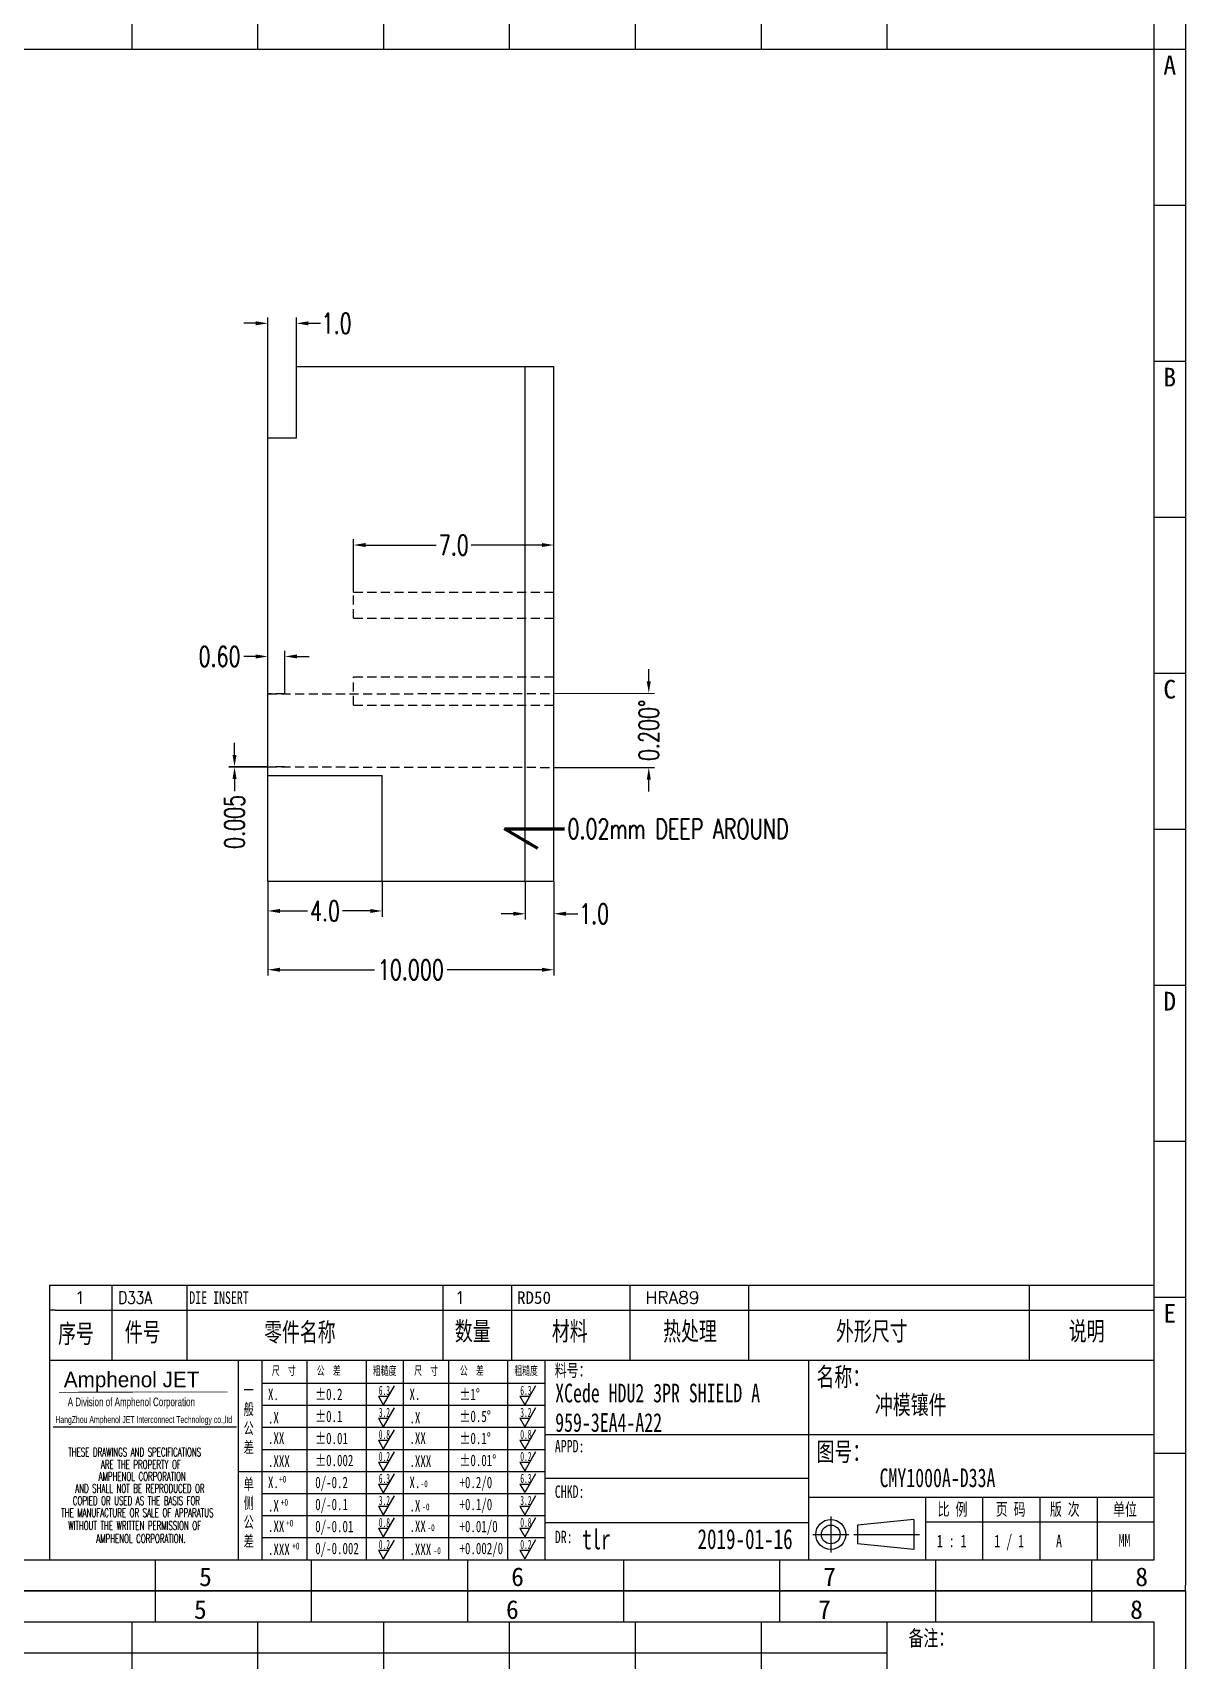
# Model space of a CAD drawing. Header units: millimetres. Extents: x -2852 to 5627, y -2271 to 1849.
# Drawn here: x -1172.9 to -1132.6, y -248 to -191.1 of the extents above; entities that cross this region are included whole.
import ezdxf
from ezdxf.enums import TextEntityAlignment as Align

# ---------------------------------------------------------------- set-up
doc = ezdxf.new("R2010")
doc.units = ezdxf.units.MM
doc.header["$PDSIZE"] = 3
doc.linetypes.add('DASHED2', pattern=[9.525, 6.35, -3.175])
for name, color, linetype in [('1', 7, 'Continuous'), ('11', 4, 'DASHED2'), ('41', 1, 'Continuous')]:
    doc.layers.add(name, color=color, linetype=linetype)
doc.styles.add('CH', font='仿宋_GB2312_0.ttf')
doc.styles.add('jet02', font='simplex.shx', dxfattribs={"width": 0.7})
doc.styles.add('SIMPLEX', font='SIMPLEX')
doc.styles.get("Standard").update_dxf_attribs({"font": '仿宋_GB2312_0.ttf', "width": 0.7})
doc.styles.add('TEXTSTYLE_1', font='TRIUMB.TTF')
doc.styles.add('TEXTSTYLE_2', font='TRIUM.TTF')
doc.styles.add('tk', font='', dxfattribs={"width": 0.7})
doc.styles.add('tk 2', font='仿宋_GB2312_0.ttf', dxfattribs={"width": 0.65})
doc.styles.add('tk 4', font='simplex.shx', dxfattribs={"width": 0.65, "bigfont": 'bigfont.shx'})
doc.styles.get('tk').set_extended_font_data('NSimSun')
doc.dimstyles.new('jet02', dxfattribs={"dimtxt": 3.5, "dimasz": 2.1, "dimexe": 1, "dimexo": 0, "dimgap": 0.5, "dimtad": 0, "dimtoh": 1, "dimdec": 3, "dimzin": 9, "dimdsep": 46, "dimtxsty": 'jet02', "dimcen": 0, "dimclrt": 256, "dimazin": 2, "dimtfac": 1, "dimtdec": 3, "dimtofl": 0, "dimtmove": 0, "dimatfit": 1, "dimfxl": 0, "dimarcsym": 0})

# ---------------------------------------------------------------- blocks, each defined once
blk = doc.blocks.new('A3-N')
at = {"layer": '1', "color": 1}
for p, q in [((0, 296.73), (420, 296.73)), ((240, 291.27), (240, 296.73)), ((267.27, 291.27), (267.27, 296.73)), ((294.55, 291.27), (294.55, 296.73)), ((321.82, 291.27), (321.82, 296.73)), ((349.09, 291.27), (349.09, 296.73)), ((376.36, 291.27), (376.36, 296.73)), ((403.64, 291.27), (403.64, 296.73)), ((420, 296.73), (420, 1)), ((420, 269.45), (414.55, 269.45)), ((420, 242.18), (414.55, 242.18)), ((420, 214.91), (414.55, 214.91)), ((420, 187.64), (414.55, 187.64)), ((420, 160.36), (414.55, 160.36)), ((420, 133.09), (414.55, 133.09)), ((420, 105.82), (414.55, 105.82)), ((420, 78.55), (414.55, 78.55)), ((420, 51.27), (414.55, 51.27)), ((222.45, 49.09), (221.45, 49.09)), ((221.45, 49.09), (221.45, 40.36)), ((222.45, 49.09), (414.55, 49.09)), ((232.36, 49.09), (232.36, 40.36)), ((245.45, 49.09), (245.45, 40.36)), ((290.18, 49.09), (290.18, 40.36)), ((302.18, 49.09), (302.18, 40.36)), ((322.91, 49.09), (322.91, 40.36)), ((343.64, 49.09), (343.64, 40.36)), ((392.73, 40.36), (392.73, 49.09)), ((258.55, 40.36), (258.55, 5.44)), ((266.45, 40.36), (266.45, 5.44)), ((276.78, 40.36), (276.78, 5.45)), ((291.18, 40.36), (291.18, 5.45)), ((301.51, 40.37), (301.51, 5.46)), ((308.01, 40.36), (308.01, 5.45)), ((354.09, 40.36), (354.09, 5.45)), ((308.01, 32.39), (258.55, 32.39)), ((308.01, 28.54), (258.55, 28.54)), ((414.55, 27.27), (308.01, 27.27)), ((308.01, 24.69), (258.55, 24.69)), ((420, 24), (414.55, 24)), ((354.09, 19.63), (308.01, 19.63)), ((308.01, 16.99), (258.55, 16.99)), ((414.55, 16.36), (354.09, 16.36)), ((374.55, 16.36), (374.55, 5.45)), ((384.55, 16.36), (384.55, 5.45)), ((394.55, 16.36), (394.55, 5.45)), ((404.55, 16.36), (404.55, 5.45)), ((308.01, 13.14), (258.55, 13.14)), ((308.01, 11.99), (354.09, 11.99)), ((372.51, 12.49), (362.69, 11.5)), ((362.69, 11.5), (362.69, 8.23)), ((372.51, 12.49), (372.51, 7.25)), ((414.55, 12), (374.55, 12)), ((308.01, 9.29), (258.55, 9.29)), ((372.51, 7.25), (362.69, 8.23)), ((240, 0), (240, 5.45)), ((267.27, 0), (267.27, 5.45)), ((294.55, 0), (294.55, 5.45)), ((321.82, 0), (321.82, 5.45)), ((349.09, 0), (349.09, 5.45)), ((376.36, 0), (376.36, 5.45)), ((403.64, 0), (403.64, 5.45)), ((420, 0), (1, 0)), ((420, 0), (420, 1))]:
    blk.add_line(p, q, dxfattribs=at)
at = {"layer": '1'}
for p, q in [((414.55, 278.18), (414.55, 284.73)), ((221.45, 40.36), (221.45, 5.45)), ((221.45, 40.36), (414.55, 40.36)), ((221.45, 40.36), (414.55, 40.36)), ((254.41, 40.36), (254.41, 5.45)), ((283.28, 40.36), (283.28, 5.45)), ((308.01, 36.24), (258.55, 36.24)), ((222.08, 28.67), (254.12, 28.67)), ((308.01, 20.84), (254.41, 20.84))]:
    blk.add_line(p, q, dxfattribs=at)
at = {"layer": '1', "color": 1, "ltscale": 0.05}
for p, q in [((281.68, 35.84), (279.79, 32.56)), ((306.41, 35.84), (304.52, 32.56)), ((278.93, 34.04), (279.79, 32.56)), ((278.93, 34.04), (280.65, 34.04)), ((281.68, 31.99), (279.79, 28.71)), ((303.66, 34.05), (304.52, 32.56)), ((303.66, 34.05), (305.38, 34.05)), ((306.41, 31.99), (304.52, 28.71)), ((278.93, 30.19), (279.79, 28.71)), ((278.93, 30.19), (280.65, 30.19)), ((303.66, 30.2), (305.38, 30.2)), ((303.66, 30.2), (304.52, 28.71)), ((278.93, 26.34), (279.79, 24.86)), ((278.93, 26.34), (280.65, 26.34)), ((281.68, 28.14), (279.79, 24.86)), ((303.66, 26.35), (304.52, 24.86)), ((303.66, 26.35), (305.38, 26.35)), ((306.41, 28.14), (304.52, 24.86)), ((281.68, 24.29), (279.79, 21.01)), ((306.41, 24.29), (304.52, 21.01)), ((278.93, 22.49), (280.65, 22.49)), ((278.93, 22.49), (279.79, 21.01)), ((281.68, 20.45), (279.79, 17.17)), ((303.66, 22.5), (305.38, 22.5)), ((303.66, 22.5), (304.52, 21.01)), ((306.41, 20.46), (304.52, 17.18)), ((278.93, 18.66), (279.79, 17.17)), ((278.93, 18.66), (280.65, 18.66)), ((303.66, 18.66), (304.52, 17.18)), ((303.66, 18.66), (305.38, 18.66)), ((278.93, 14.81), (280.65, 14.81)), ((278.93, 14.81), (279.79, 13.32)), ((281.68, 16.6), (279.79, 13.32)), ((303.66, 14.81), (305.38, 14.81)), ((303.66, 14.81), (304.52, 13.33)), ((306.41, 16.61), (304.52, 13.33)), ((281.68, 12.75), (279.79, 9.47)), ((306.41, 12.76), (304.52, 9.48)), ((278.93, 10.96), (279.79, 9.47)), ((278.93, 10.96), (280.65, 10.96)), ((281.68, 8.9), (279.79, 5.62)), ((303.66, 10.96), (304.52, 9.48)), ((303.66, 10.96), (305.38, 10.96)), ((306.41, 8.91), (304.52, 5.63)), ((278.93, 7.11), (279.79, 5.62)), ((278.93, 7.11), (280.65, 7.11)), ((303.66, 7.11), (305.38, 7.11)), ((303.66, 7.11), (304.52, 5.63))]:
    blk.add_line(p, q, dxfattribs=at)
at = {"layer": '1', "color": 1, "ltscale": 0.1}
for p, q in [((358.01, 13.02), (358.01, 6.71)), ((354.86, 9.87), (361.17, 9.87)), ((362.03, 9.87), (373.54, 9.87))]:
    blk.add_line(p, q, dxfattribs=at)
at = {"layer": '1'}
blk.add_lwpolyline([(221.45, 5.45), (414.55, 5.45), (414.55, 291.27), (5.45, 291.27), (5.45, 5.45), (414.55, 5.45)], dxfattribs=at)
at = {"layer": '1', "color": 7, "linetype": 'Continuous', "const_width": 0.123}
blk.add_lwpolyline([(223.11, 34.74), (252.6, 34.76)], dxfattribs=at)
at = {"layer": '1', "color": 1}
for radius in [2.62, 1.64]:
    blk.add_circle((358.01, 9.87), radius, dxfattribs=at)
at = {"layer": '41'}
for p, q in [((235.82, 291.27), (235.82, 269.45)), ((257.82, 291.27), (257.82, 269.45)), ((279.82, 291.27), (279.82, 269.45)), ((301.82, 291.27), (301.82, 269.45)), ((323.82, 291.27), (323.82, 269.45)), ((345.82, 291.27), (345.82, 269.45)), ((367.82, 291.27), (367.82, 269.45)), ((367.82, 285.82), (5.45, 285.82)), ((414.55, 269.45), (5.45, 269.45))]:
    blk.add_line(p, q, dxfattribs=at)
at = {"layer": '1', "color": 1}
for s, p in [('5', (247.82, 295.11)), ('6', (302.36, 295.11)), ('7', (356.91, 295.11)), ('8', (411.45, 295.11)), ('5', (248.72, 4.11)), ('6', (303.26, 4.11)), ('7', (357.81, 4.11)), ('8', (412.35, 4.11))]:
    blk.add_text(s, height=3.27, dxfattribs=at).set_placement(p, align=Align.TOP_CENTER)
at = {"layer": '1', "style": 'tk', "width": 0.7}
blk.add_text('备注：', height=2.727, dxfattribs=at).set_placement((375.51, 288.55), align=Align.MIDDLE)
at = {"layer": '1', "color": 1}
for s, p in [('A', (418.37, 268.36)), ('B', (418.37, 213.82)), ('C', (418.37, 159.27)), ('D', (418.37, 104.73)), ('E', (418.37, 50.18))]:
    blk.add_text(s, height=3.27, dxfattribs=at).set_placement(p, align=Align.TOP_RIGHT)
at = {"layer": '1', "color": 1, "style": 'tk 2', "width": 0.7}
for s, height, p in [('序号', 3.273, (222.96, 43.34)), ('件号', 3.273, (234.62, 43.61)), ('零件名称', 3.273, (258.97, 43.61)), ('数量', 3.273, (292.3, 43.78)), ('材料', 3.273, (309.27, 43.78)), ('热处理', 3.273, (328.71, 43.78)), ('外形尺寸', 3.273, (358.94, 43.78)), ('说明', 3.273, (399.61, 43.78)), ('料号：', 2.182, (309.77, 37.46)), ('名称：', 3.273, (355.52, 35.79)), ('图号：', 3.273, (355.52, 22.7)), ('比 例', 2.182, (376.69, 13.18)), ('页 码', 2.182, (386.85, 13.18)), ('版 次', 2.182, (396.31, 13.18)), ('单位', 2.182, (407.35, 13.18))]:
    blk.add_text(s, height=height, dxfattribs=at).set_placement(p)
at = {"layer": '1', "color": 7, "linetype": 'Continuous', "style": 'TEXTSTYLE_1'}
blk.add_text('Amphenol JET', height=2.7, dxfattribs=at).set_placement((223.96, 35.61))
at = {"layer": '1', "color": 1, "style": 'tk 2', "width": 0.7}
for s, p in [('X.', (259.64, 34.37)), ('%%P0.2', (267.9, 34.37)), ('X.', (284.37, 34.37)), ('%%P1%%D', (293.12, 34.37)), ('%%P0.1', (267.9, 30.52)), ('%%P0.5%%D', (293.12, 30.52)), ('.X', (259.64, 30.28)), ('.X', (284.37, 30.28)), ('.XX', (259.64, 26.71)), ('%%P0.01', (267.9, 26.67)), ('.XX', (284.37, 26.71)), ('%%P0.1%%D', (293.12, 26.67)), ('.XXX', (259.64, 22.68)), ('%%P0.002', (267.9, 22.82)), ('.XXX', (284.37, 22.68)), ('%%P0.01%%D', (293.12, 22.82)), ('X.', (259.64, 18.97)), ('0/-0.2', (267.9, 18.97)), ('X.', (284.37, 18.97)), ('+0.2/0', (293.12, 18.97)), ('.X', (259.64, 14.88)), ('0/-0.1', (267.9, 15.12)), ('.X', (284.37, 14.88)), ('+0.1/0', (293.12, 15.12)), ('.XX', (259.64, 11.31)), ('0/-0.01', (267.9, 11.27)), ('.XX', (284.37, 11.31)), ('+0.01/0', (293.12, 11.27)), ('0/-0.002', (267.9, 7.42)), ('+0.002/0', (293.12, 7.42)), ('.XXX', (259.64, 7.28)), ('.XXX', (284.37, 7.28))]:
    blk.add_text(s, height=2, dxfattribs=at).set_placement(p, align=Align.MIDDLE_LEFT)
at = {"layer": '1', "color": 1, "ltscale": 0.05, "style": 'tk 2', "width": 0.5}
for s, p in [('6.3', (279.01, 34.26)), ('6.3', (303.74, 34.27)), ('3.2', (279.01, 30.41)), ('3.2', (303.74, 30.42)), ('0.8', (279.01, 26.56)), ('0.8', (303.74, 26.57)), ('0.2', (279.01, 22.71)), ('0.2', (303.74, 22.72)), ('6.3', (279.01, 18.87)), ('6.3', (303.74, 18.88)), ('3.2', (279.01, 15.02)), ('3.2', (303.74, 15.03)), ('0.8', (279.01, 11.17)), ('0.8', (303.74, 11.18)), ('0.2', (279.01, 7.32)), ('0.2', (303.74, 7.33))]:
    blk.add_text(s, height=1.6, dxfattribs=at).set_placement(p)
at = {"layer": '1', "color": 7, "linetype": 'Continuous'}
for s, height, style, width, p in [('A Division of Amphenol Corporation', 1.5, 'TEXTSTYLE_2', 0.7, (224.64, 32.29)), ('HangZhou Amphenol JET Interconnect Technology co.,ltd ', 1.2, 'TEXTSTYLE_2', 0.6, (222.47, 29.36)), ('THESE DRAWINGS AND SPECIFICATIONS', 1.5, 'tk 4', 0.6, (224.73, 23.52)), ('ARE THE PROPERTY OF', 1.5, 'tk 4', 0.6, (230.45, 21.35)), ('AMPHENOL CORPORATION', 1.5, 'tk 4', 0.6, (230.04, 19.27)), ('AND SHALL NOT BE REPRODUCED OR', 1.5, 'tk 4', 0.6, (225.95, 17.17)), ('THE MANUFACTURE OR SALE OF APPARATUS', 1.5, 'tk 4', 0.6, (223.5, 12.92)), ('COPIED OR USED AS THE BASIS FOR', 1.5, 'tk 4', 0.6, (225.54, 15.02)), ('WITHOUT THE WRITTEN PERMISSION OF', 1.5, 'tk 4', 0.6, (224.73, 10.67)), ('AMPHENOL CORPORATION.', 1.5, 'tk 4', 0.6, (229.63, 8.4))]:
    blk.add_text(s, height=height, dxfattribs=dict(at, style=style, width=width)).set_placement(p)
at = {"layer": '1', "style": 'tk 2', "width": 0.7}
for s, p in [('APPD:', (309.77, 24.21)), ('CHKD:', (309.77, 16.27)), ('DR:', (309.77, 8.35))]:
    blk.add_text(s, height=2.182, dxfattribs=at).set_placement(p)
at = {"layer": '1', "color": 7, "style": 'tk 2', "width": 0.7}
blk.add_text('MM', height=2.182, dxfattribs=at).set_placement((408.31, 7.75))
at = {"layer": '1', "color": 1, "ltscale": 0.05, "char_height": 1.5, "width": 6.3627, "attachment_point": 1, "style": 'tk 2'}
for s, insert in [('尺  寸', (260.31, 39.25)), ('公  差', (268.17, 39.25)), ('粗糙度', (277.98, 39.25)), ('尺  寸', (285.2, 39.25)), ('公  差', (293.18, 39.25)), ('粗糙度', (302.71, 39.26))]:
    blk.add_mtext(s, dxfattribs=dict(at, insert=insert))
at = {"layer": '1', "ltscale": 0.05, "char_height": 2, "width": 2.5195, "attachment_point": 1, "style": 'tk 2'}
for s, insert in [('一般公差', (255.39, 36.11)), ('单侧公差', (255.39, 19.71))]:
    blk.add_mtext(s, dxfattribs=dict(at, insert=insert))
at = {"layer": '1', "color": 1, "ltscale": 0.05, "char_height": 1.2, "width": 5.1396, "attachment_point": 1, "line_spacing_factor": 0.8, "style": 'tk 2'}
for s, insert in [('+0', (261.58, 20.13)), ('-0', (286.31, 19.33)), ('+0', (261.88, 16.09)), ('-0', (286.61, 15.29)), ('+0', (262.79, 12.45)), ('-0', (287.51, 11.65)), ('+0', (263.87, 8.44)), ('-0', (288.59, 7.64))]:
    blk.add_mtext(s, dxfattribs=dict(at, insert=insert))
at = {"layer": '1', "style": 'tk 2', "width": 0.7}
for tag, p in [('PATR-NO1', (309.84, 32.96)), ('TITLE', (365.74, 30.9)), ('PATR-NO2', (309.84, 27.81)), ('DWG-NO:', (366.54, 18.14))]:
    blk.add_attdef(tag, p, '', height=3.27, dxfattribs=at)
at = {"layer": '1', "color": 1, "style": 'tk 2', "width": 0.7}
for tag, p in [('DRAW', (314.55, 7.27)), ('DATE', (334.72, 7.32))]:
    blk.add_attdef(tag, p, '', height=3.49, dxfattribs=at)
at = {"layer": '1', "style": 'tk 2', "width": 0.7}
for tag, p in [('SCALE', (376.55, 8.73)), ('SHEET', (386.6, 8.72)), ('REV', (397.38, 8.73))]:
    blk.add_attdef(tag, text='', height=2.18, dxfattribs=at).set_placement(p, align=Align.MIDDLE_LEFT)
blk = doc.blocks.new('FB3')
at = {"layer": '1', "color": 1}
for p, q in [((0, 4.36), (193.09, 4.36)), ((0, 4.36), (0, 0)), ((10.91, 4.36), (10.91, 0)), ((24, 4.36), (24, 0)), ((68.73, 4.36), (68.73, 0)), ((80.73, 4.36), (80.73, 0)), ((101.45, 4.36), (101.45, 0)), ((122.18, 4.36), (122.18, 0)), ((171.27, 0), (171.27, 4.36))]:
    blk.add_line(p, q, dxfattribs=at)
at = {"layer": '1'}
for tag, style, p in [('ITEM', 'SIMPLEX', (4.36, 2.18)), ('PARTNO', 'SIMPLEX', (12, 2.18)), ('QTY', 'SIMPLEX', (74.18, 2.18)), ('MATL', 'CH', (81.72, 2.18)), ('FINISH', 'SIMPLEX', (104.17, 2.18)), ('SPEC', 'SIMPLEX', (130.91, 2.18)), ('REMARK', 'SIMPLEX', (174.06, 2.18))]:
    blk.add_attdef(tag, text='', height=2.18, dxfattribs=dict(at, style=style)).set_placement(p, align=Align.MIDDLE_LEFT)
at = {"layer": '1', "style": 'tk', "width": 0.7}
blk.add_attdef('DIE', text='', height=2.18, dxfattribs=at).set_placement((24.43, 2.18), align=Align.MIDDLE_LEFT)
blk = doc.blocks.new('*D2050')
at = {"layer": '41', "ltscale": 0.05}
for p, q in [((-246.489, -2663.109), (-246.489, -2661.266)), ((-239.489, -2663.109), (-239.489, -2661.266)), ((-246.069, -2661.466), (-243.603, -2661.466)), ((-239.909, -2661.466), (-242.376, -2661.466))]:
    blk.add_line(p, q, dxfattribs=at)
for points in [[(-246.069, -2661.396), (-246.069, -2661.536), (-246.489, -2661.466)], [(-239.909, -2661.396), (-239.909, -2661.536), (-239.489, -2661.466)]]:
    blk.add_solid(points, dxfattribs=at)
at = {"layer": 'Defpoints', "color": 0, "ltscale": 0.05}
for p in [(-246.489, -2661.466), (-246.489, -2663.109), (-239.489, -2663.109)]:
    blk.add_point(p, dxfattribs=at)
at = {"layer": '41', "ltscale": 0.05, "insert": (-242.989, -2661.466), "char_height": 0.7, "attachment_point": 5, "style": 'jet02'}
blk.add_mtext('7.0', dxfattribs=at)
blk = doc.blocks.new('*D2051')
at = {"layer": '41', "ltscale": 0.05}
for p, q in [((-249.489, -2673.222), (-249.489, -2674.46)), ((-245.489, -2673.222), (-245.489, -2674.46)), ((-249.069, -2674.26), (-248.103, -2674.26)), ((-245.909, -2674.26), (-246.876, -2674.26))]:
    blk.add_line(p, q, dxfattribs=at)
for points in [[(-249.069, -2674.19), (-249.069, -2674.33), (-249.489, -2674.26)], [(-245.909, -2674.19), (-245.909, -2674.33), (-245.489, -2674.26)]]:
    blk.add_solid(points, dxfattribs=at)
at = {"layer": 'Defpoints', "color": 0, "ltscale": 0.05}
for p in [(-249.489, -2673.222), (-245.489, -2673.222), (-245.489, -2674.26)]:
    blk.add_point(p, dxfattribs=at)
at = {"layer": '41', "ltscale": 0.05, "insert": (-247.489, -2674.26), "char_height": 0.7, "attachment_point": 5, "style": 'jet02'}
blk.add_mtext('4.0', dxfattribs=at)
blk = doc.blocks.new('*D2052')
at = {"layer": '41', "ltscale": 0.05}
for p, q in [((-249.489, -2673.222), (-249.489, -2676.516)), ((-239.489, -2673.222), (-239.489, -2676.516)), ((-249.069, -2676.316), (-245.756, -2676.316)), ((-239.909, -2676.316), (-243.223, -2676.316))]:
    blk.add_line(p, q, dxfattribs=at)
for points in [[(-249.069, -2676.246), (-249.069, -2676.386), (-249.489, -2676.316)], [(-239.909, -2676.246), (-239.909, -2676.386), (-239.489, -2676.316)]]:
    blk.add_solid(points, dxfattribs=at)
at = {"layer": 'Defpoints', "color": 0, "ltscale": 0.05}
for p in [(-249.489, -2673.222), (-239.489, -2673.222), (-239.489, -2676.316)]:
    blk.add_point(p, dxfattribs=at)
at = {"layer": '41', "ltscale": 0.05, "insert": (-244.489, -2676.316), "char_height": 0.7, "attachment_point": 5, "style": 'jet02'}
blk.add_mtext('10.000', dxfattribs=at)
blk = doc.blocks.new('*D2053')
at = {"layer": '41', "ltscale": 0.05}
for p, q in [((-240.489, -2673.222), (-240.489, -2674.558)), ((-239.489, -2673.222), (-239.489, -2674.558)), ((-240.909, -2674.358), (-241.329, -2674.358)), ((-239.069, -2674.358), (-238.649, -2674.358))]:
    blk.add_line(p, q, dxfattribs=at)
for points in [[(-240.909, -2674.288), (-240.909, -2674.428), (-240.489, -2674.358)], [(-239.069, -2674.288), (-239.069, -2674.428), (-239.489, -2674.358)]]:
    blk.add_solid(points, dxfattribs=at)
at = {"layer": 'Defpoints', "color": 0, "ltscale": 0.05}
for p in [(-240.489, -2673.222), (-239.489, -2673.222), (-239.489, -2674.358)]:
    blk.add_point(p, dxfattribs=at)
at = {"layer": '41', "ltscale": 0.05, "insert": (-238.083, -2674.358), "char_height": 0.7, "attachment_point": 5, "style": 'jet02'}
blk.add_mtext('1.0', dxfattribs=at)
blk = doc.blocks.new('*D2054')
at = {"layer": '41', "ltscale": 0.05}
for p, q in [((-249.909, -2653.715), (-250.329, -2653.715)), ((-249.489, -2657.722), (-249.489, -2653.515)), ((-248.489, -2655.222), (-248.489, -2653.515)), ((-248.069, -2653.715), (-247.649, -2653.715))]:
    blk.add_line(p, q, dxfattribs=at)
for points in [[(-249.909, -2653.645), (-249.909, -2653.785), (-249.489, -2653.715)], [(-248.069, -2653.645), (-248.069, -2653.785), (-248.489, -2653.715)]]:
    blk.add_solid(points, dxfattribs=at)
at = {"layer": 'Defpoints', "color": 0, "ltscale": 0.05}
for p in [(-248.489, -2653.715), (-248.489, -2655.222), (-249.489, -2657.722)]:
    blk.add_point(p, dxfattribs=at)
at = {"layer": '41', "ltscale": 0.05, "insert": (-247.083, -2653.715), "char_height": 0.7, "attachment_point": 5, "style": 'jet02'}
blk.add_mtext('1.0', dxfattribs=at)
blk = doc.blocks.new('*D2055')
at = {"layer": '41', "ltscale": 0.05}
for p, q in [((-239.489, -2666.654), (-235.971, -2666.648)), ((-239.489, -2669.239), (-235.971, -2669.245))]:
    blk.add_line(p, q, dxfattribs=at)
for start, end in [(0.132351, 0.164703), (359.835297, 359.867649)]:
    blk.add_arc((-980.01, -2667.947), 743.84, start, end, dxfattribs=at)
for points in [[(-236.102, -2666.228), (-236.242, -2666.229), (-236.171, -2666.649)], [(-236.242, -2669.665), (-236.102, -2669.665), (-236.171, -2669.245)]]:
    blk.add_solid(points, dxfattribs=at)
at = {"layer": 'Defpoints', "color": 0, "ltscale": 0.05}
for p in [(-249.489, -2666.672), (-239.489, -2666.654), (-236.17, -2668.38), (-249.489, -2669.222), (-239.489, -2669.239)]:
    blk.add_point(p, dxfattribs=at)
at = {"layer": '41', "ltscale": 0.05, "insert": (-236.17, -2667.947), "char_height": 0.7, "attachment_point": 5, "rotation": 90, "style": 'jet02'}
blk.add_mtext('0.200°', dxfattribs=at)
blk = doc.blocks.new('*D2056')
at = {"layer": '41', "ltscale": 0.05}
for p, q in [((-249.489, -2666.667), (-249.489, -2665.162)), ((-248.889, -2666.671), (-248.889, -2665.162)), ((-249.909, -2665.362), (-250.329, -2665.362)), ((-248.469, -2665.362), (-248.049, -2665.362))]:
    blk.add_line(p, q, dxfattribs=at)
for points in [[(-249.909, -2665.292), (-249.909, -2665.432), (-249.489, -2665.362)], [(-248.469, -2665.292), (-248.469, -2665.432), (-248.889, -2665.362)]]:
    blk.add_solid(points, dxfattribs=at)
at = {"layer": 'Defpoints', "color": 0, "ltscale": 0.05}
for p in [(-249.489, -2665.362), (-249.489, -2666.667), (-248.889, -2666.671)]:
    blk.add_point(p, dxfattribs=at)
at = {"layer": '41', "ltscale": 0.05, "insert": (-251.176, -2665.362), "char_height": 0.7, "attachment_point": 5, "style": 'jet02'}
blk.add_mtext('0.60', dxfattribs=at)
blk = doc.blocks.new('*D2057')
at = {"layer": '41', "ltscale": 0.05}
for p, q in [((-250.653, -2668.802), (-250.653, -2668.382)), ((-249.489, -2669.222), (-250.853, -2669.222)), ((-249.489, -2669.227), (-250.853, -2669.227)), ((-250.653, -2669.647), (-250.653, -2670.067))]:
    blk.add_line(p, q, dxfattribs=at)
for points in [[(-250.723, -2668.802), (-250.583, -2668.802), (-250.653, -2669.222)], [(-250.723, -2669.647), (-250.583, -2669.647), (-250.653, -2669.227)]]:
    blk.add_solid(points, dxfattribs=at)
at = {"layer": 'Defpoints', "color": 0, "ltscale": 0.05}
for p in [(-250.653, -2669.227), (-249.489, -2669.222), (-249.489, -2669.227)]:
    blk.add_point(p, dxfattribs=at)
at = {"layer": '41', "ltscale": 0.05, "insert": (-250.653, -2671.147), "char_height": 0.7, "attachment_point": 5, "rotation": 90, "style": 'jet02'}
blk.add_mtext('0.005', dxfattribs=at)

msp = doc.modelspace()

# ---------------------------------------------------------------- linework, layer by layer
at = {"layer": '1', "ltscale": 0.05}
for p, q in [((-1163.697, -202.792), (-1154.697, -202.792)), ((-1163.697, -205.292), (-1163.697, -202.792)), ((-1154.697, -220.792), (-1154.697, -202.792)), ((-1164.697, -220.792), (-1164.697, -205.292)), ((-1164.697, -205.292), (-1163.697, -205.292)), ((-1164.697, -217.092), (-1160.697, -217.092)), ((-1160.697, -220.792), (-1160.697, -217.092)), ((-1164.697, -220.792), (-1154.697, -220.792))]:
    msp.add_line(p, q, dxfattribs=at)
at = {"layer": '1', "color": 3, "ltscale": 0.05}
msp.add_line((-1155.697, -220.792), (-1155.697, -202.792), dxfattribs=at)
at = {"layer": '11', "ltscale": 0.05}
for p, q in [((-1161.697, -210.679), (-1154.697, -210.679)), ((-1161.697, -211.5946), (-1161.697, -210.679)), ((-1161.697, -211.5946), (-1154.697, -211.5946)), ((-1161.697, -213.642), (-1154.697, -213.642)), ((-1161.697, -214.6319), (-1161.697, -213.642)), ((-1164.697, -214.242), (-1154.697, -214.2246)), ((-1161.697, -214.6319), (-1154.697, -214.6319)), ((-1164.697, -216.792), (-1154.697, -216.8095))]:
    msp.add_line(p, q, dxfattribs=at)
at = {"layer": '11', "color": 3, "ltscale": 0.05}
for p, q in [((-1164.097, -214.241), (-1164.697, -214.237)), ((-1164.097, -216.7931), (-1164.697, -216.797))]:
    msp.add_line(p, q, dxfattribs=at)

# ---------------------------------------------------------------- block references
at = {"layer": '1', "ltscale": 0.05, "xscale": 0.2000000000000455, "yscale": 0.2000000000000455, "zscale": 0.2000000000000455}
msp.add_blockref('A3-N', (-1216.6196, -245.6035), dxfattribs=at).add_auto_attribs({'DWG-NO:': 'CMY1000A-D33A', 'TITLE': '冲模镶件', 'REV': 'A', 'SHEET': '1 / 1', 'DRAW': 'tlr', 'DATE': '2019-01-16', 'PATR-NO1': 'XCede HDU2 3PR SHIELD A', 'PATR-NO2': '959-3EA4-A22', 'SCALE': '1 : 1'})
at = {"layer": '1', "ltscale": 0.05}
ref = msp.add_blockref('FB3', (-1172.3287, -235.7854), dxfattribs=dict(at, xscale=0.2000000000000455, yscale=0.2000000000000455, zscale=0.2000000000000455))
ref.add_attrib('PARTNO', 'D33A', dxfattribs={"height": 0.43636, "style": 'SIMPLEX', "width": 0.8}).set_placement((-1169.9287, -235.349), align=Align.MIDDLE_LEFT)
ref.add_attrib('ITEM', '1', dxfattribs={"height": 0.4364, "style": 'SIMPLEX'}).set_placement((-1171.4559, -235.349), align=Align.MIDDLE_LEFT)
ref.add_attrib('DIE', 'DIE INSERT', dxfattribs={"height": 0.43636, "style": 'tk', "width": 0.7}).set_placement((-1167.4426, -235.349), align=Align.MIDDLE_LEFT)
ref.add_attrib('QTY', '1', dxfattribs={"height": 0.4364, "style": 'SIMPLEX'}).set_placement((-1158.1687, -235.349), align=Align.MIDDLE_LEFT)
ref.add_attrib('MATL', 'RD50', dxfattribs={"height": 0.43636, "style": 'CH'}).set_placement((-1155.9855, -235.349), align=Align.MIDDLE_LEFT)
ref.add_attrib('FINISH', 'HRA89', dxfattribs={"height": 0.43636, "style": 'SIMPLEX'}).set_placement((-1151.4941, -235.349), align=Align.MIDDLE_LEFT)
at = {"layer": '1', "ltscale": 0.05, "xscale": 0.2000000000000455, "yscale": 0.2000000000000455, "zscale": 0.2000000000000455}
msp.add_blockref('A3-N', (-1216.6196, -304.949), dxfattribs=at)

# ---------------------------------------------------------------- texts
at = {"layer": '41', "ltscale": 0.05, "insert": (-1154.221, -218.9598), "char_height": 0.7, "attachment_point": 4, "style": 'jet02'}
msp.add_mtext('0.02mm DEEP AROUND', dxfattribs=at)

# ---------------------------------------------------------------- dimensions: what is measured, and where the dimension line sits
at = {"layer": '41', "ltscale": 0.05}
for base, p1, p2, override, picture, middle in [((-1163.697, -201.2849), (-1164.697, -205.292), (-1163.697, -202.792), {"dimscale": 0.2, "dimtoh": 0, "dimdec": 1, "dimzin": 1, "dimclrd": 256, "dimclre": 256, "dimadec": 1, "dimazin": 0, "dimatfit": 3, "dimlwd": 65535, "dimlwe": 65535}, '*D2054', (-1162.2904, -201.2849)), ((-1161.697, -209.0363), (-1154.697, -210.679), (-1161.697, -210.679), {"dimscale": 0.2, "dimtoh": 0, "dimdec": 1, "dimzin": 1, "dimclrd": 256, "dimclre": 256, "dimadec": 1, "dimazin": 0, "dimatfit": 3, "dimlwd": 65535, "dimlwe": 65535}, '*D2050', (-1158.197, -209.0363)), ((-1164.697, -212.932), (-1164.097, -214.241), (-1164.697, -214.237), {"dimscale": 0.2, "dimtoh": 0, "dimdec": 2, "dimzin": 1, "dimclrd": 256, "dimclre": 256, "dimazin": 0, "dimatfit": 3, "dimlwd": 65535, "dimlwe": 65535}, '*D2056', (-1166.3837, -212.932)), ((-1160.697, -221.8302), (-1164.697, -220.792), (-1160.697, -220.792), {"dimscale": 0.2, "dimtoh": 0, "dimdec": 1, "dimzin": 1, "dimclrd": 256, "dimclre": 256, "dimadec": 1, "dimazin": 0, "dimatfit": 3, "dimlwd": 65535, "dimlwe": 65535}, '*D2051', (-1162.697, -221.8302)), ((-1154.697, -223.8867), (-1164.697, -220.792), (-1154.697, -220.792), {"dimscale": 0.2, "dimtoh": 0, "dimzin": 1, "dimclrd": 256, "dimclre": 256, "dimadec": 3, "dimazin": 0, "dimatfit": 3, "dimlwd": 65535, "dimlwe": 65535}, '*D2052', (-1159.697, -223.8867)), ((-1154.697, -221.9281), (-1155.697, -220.792), (-1154.697, -220.792), {"dimscale": 0.2, "dimtoh": 0, "dimdec": 1, "dimzin": 1, "dimclrd": 256, "dimclre": 256, "dimadec": 1, "dimazin": 0, "dimatfit": 3, "dimlwd": 65535, "dimlwe": 65535}, '*D2053', (-1153.2904, -221.9281))]:
    dim = msp.add_linear_dim(base=base, p1=p1, p2=p2, dimstyle='jet02', override=override, dxfattribs=at)
    dim.commit()
    dim.dimension.update_dxf_attribs({"geometry": picture, "text_midpoint": middle, "insert": (-915.2077, 2452.4298)})
dim = msp.add_angular_dim_2l(base=(-1151.3774, -215.9498), line1=((-1164.697, -216.792), (-1154.697, -216.8095)), line2=((-1164.697, -214.242), (-1154.697, -214.2246)), dimstyle='jet02', override={"dimscale": 0.2, "dimtoh": 0, "dimzin": 1, "dimclrd": 256, "dimclre": 256, "dimadec": 3, "dimazin": 0, "dimatfit": 3, "dimlwd": 65535, "dimlwe": 65535}, dxfattribs=at)
dim.commit()
dim.dimension.update_dxf_attribs({"geometry": '*D2055', "text_midpoint": (-1151.3773, -215.517), "insert": (-915.2077, 2452.4298)})
dim = msp.add_linear_dim(base=(-1165.861, -216.797), p1=(-1164.697, -216.792), p2=(-1164.697, -216.797), angle=90, dimstyle='jet02', override={"dimscale": 0.2, "dimtoh": 0, "dimzin": 1, "dimclrd": 256, "dimclre": 256, "dimadec": 3, "dimazin": 0, "dimatfit": 3, "dimlwd": 65535, "dimlwe": 65535}, dxfattribs=at)
dim.commit()
dim.dimension.update_dxf_attribs({"geometry": '*D2057', "text_midpoint": (-1165.861, -218.717), "insert": (-915.2077, 2452.4298)})

# ---------------------------------------------------------------- leaders
at = {"layer": '41', "ltscale": 0.05, "annotation_type": 0, "has_hookline": 1, "hookline_direction": 0, "text_width": 8.6567}
msp.add_leader([(-1155.2626, -219.6454), (-1156.421, -218.9598), (-1154.321, -218.9598)], dimstyle='jet02', override={"dimscale": 0.2, "dimtoh": 0, "dimdec": 1, "dimzin": 1, "dimclrd": 256, "dimclre": 256, "dimadec": 1, "dimazin": 0, "dimatfit": 3, "dimlwd": 65535, "dimlwe": 65535}, dxfattribs=at)

doc.saveas('drawing.dxf')
